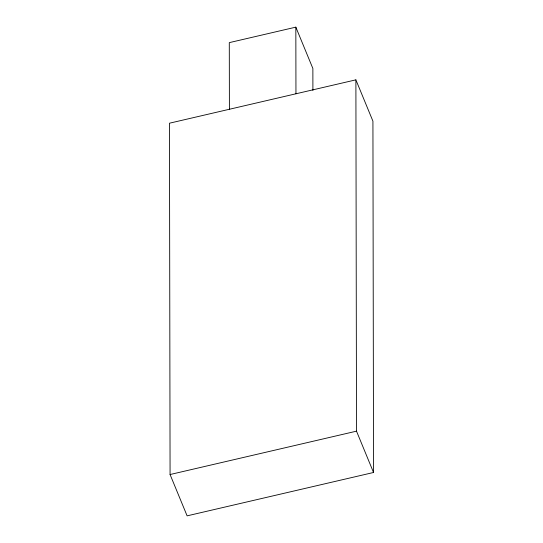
<?xml version="1.0" encoding="UTF-8"?>
<svg xmlns="http://www.w3.org/2000/svg" width="543" height="543" viewBox="0 0 543 543"><rect width="100%" height="100%" fill="white"/><g stroke="black" fill="none" stroke-linecap="round" stroke-linejoin="round"><path stroke-width="0.81" d="M312.904 90.403L312.87 68.472L295.833 27.15L229.289 42.632L229.404 109.265M355.889 79.841L169.464 123.207L170.074 474.528L187.111 515.85L373.536 472.485L372.926 121.164L355.889 79.841L356.507 431.162L373.536 472.485M170.074 474.528L356.507 431.162M295.833 27.15L295.955 93.783"/></g></svg>
